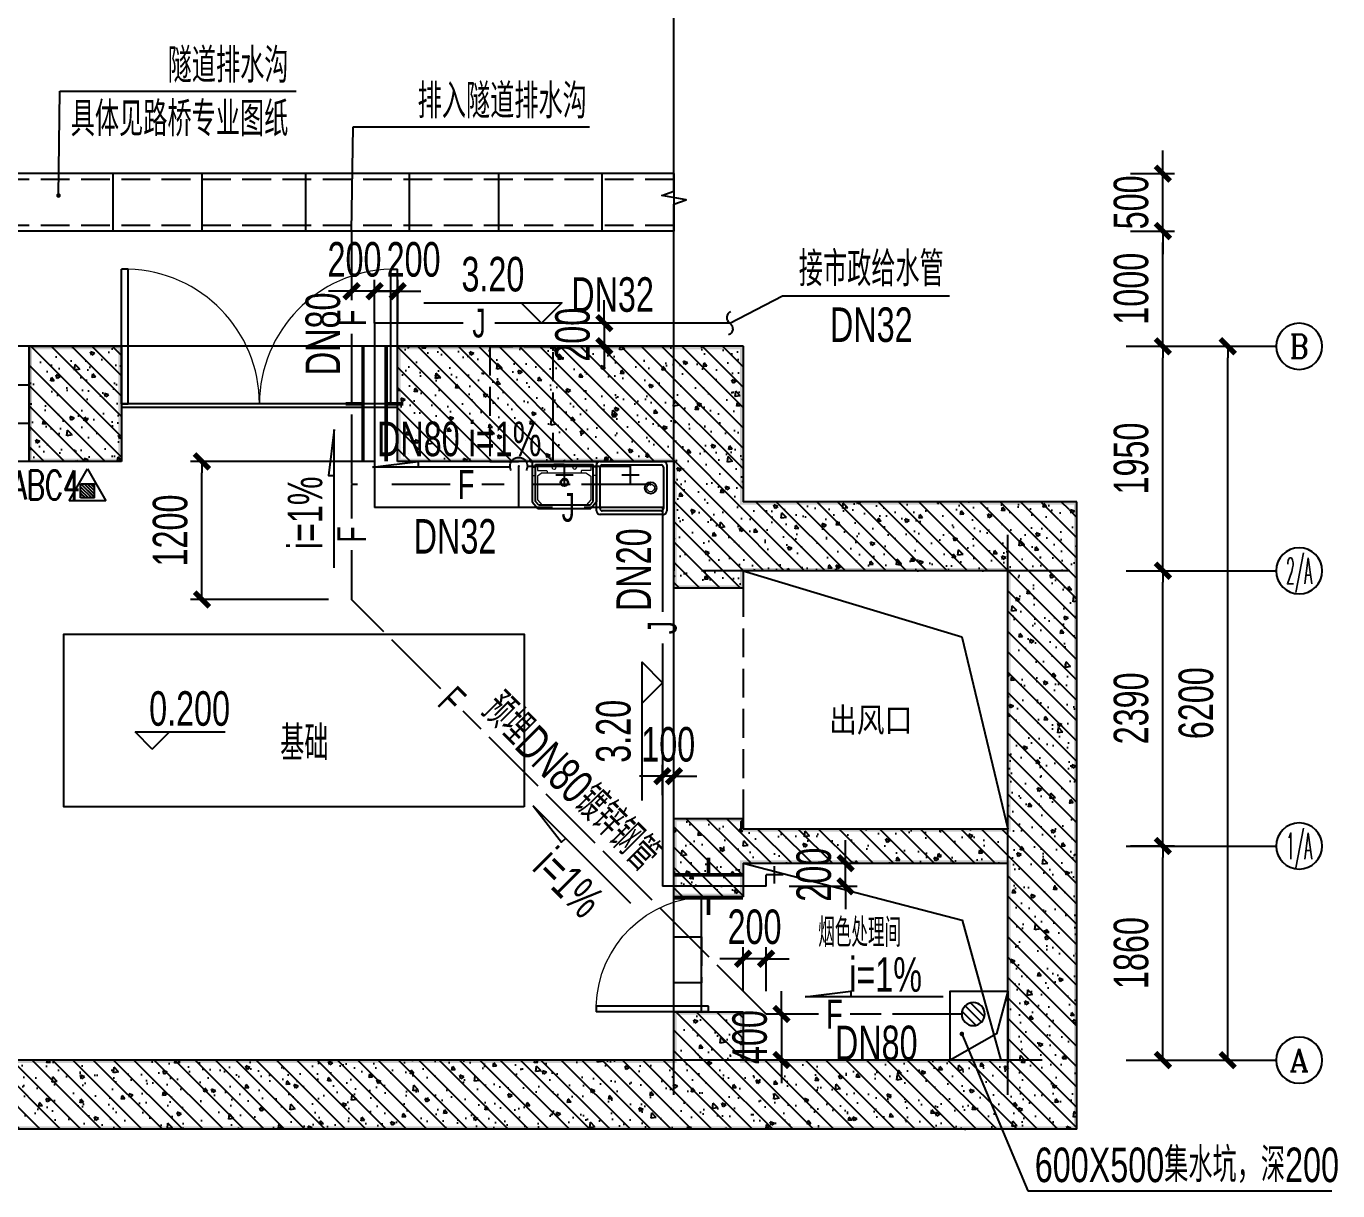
# Model space of a CAD drawing. Extents: x -316592 to 60787, y -138940 to -60306.
# Drawn here: x -6077 to 5316, y -124945 to -114830 of the extents above; entities that cross this region are included whole.
import ezdxf
from ezdxf.enums import TextEntityAlignment as Align

# ---------------------------------------------------------------- set-up
doc = ezdxf.new("R2010")
doc.units = 0
doc.header["$LTSCALE"] = 1000
doc.header["$MEASUREMENT"] = 0
for name, pattern in [('DASH', [0.35, 0.25, -0.1]), ('DASHED', [0.35, 0.25, -0.1]), ('W_P', [0.7, 0.6, -0.1])]:
    doc.linetypes.add(name, pattern=pattern)
for name, color, linetype in [('---GPS_废水管', 3, 'W_P'), ('---GPS_废水管_DN', 74, 'Continuous'), ('---GPS_废水管_PJ', 74, 'Continuous'), ('---GPS_废水管_TXT', 74, 'Continuous'), ('---GPS_消防设备及管件', 4, 'Continuous'), ('---GPS_给水管', 5, 'Continuous'), ('---GPS_给水管_DN', 142, 'Continuous'), ('---GPS_给水管_EV', 142, 'Continuous'), ('---GPS_给水管_OTH', 142, 'Continuous'), ('---GPS_给水管_PJ', 142, 'Continuous'), ('---GPS_给水管_TXT', 142, 'Continuous'), ('AXIS', 4, 'Continuous'), ('AXIS_TEXT', 7, 'Continuous'), ('DIM_ELEV', 4, 'Continuous'), ('DIM_SYMB', 4, 'Continuous'), ('DOTE', 8, 'Continuous'), ('PUB_HATCH', 246, 'Continuous'), ('PUB_TEXT', 7, 'Continuous'), ('PUB_WALL', 9, 'Continuous'), ('QQ', 8, 'Continuous'), ('WALL', 8, 'Continuous'), ('WINDOW', 8, 'Continuous')]:
    doc.layers.add(name, color=color, linetype=linetype)
doc.styles.add('_TCH_AXIS', font='COMPLEX', dxfattribs={"bigfont": 'GBCBIG'})
doc.styles.add('_TCH_DIM', font='simplex1.shx', dxfattribs={"bigfont": 'hztxt.shx'})
doc.styles.add('COMPLEX', font='COMPLEX')
doc.styles.add('HZ', font='HZTXT_E.SHX', dxfattribs={"width": 0.7, "bigfont": 'HZTXT.SHX'})
doc.styles.add('HZTXT', font='SIMPLEX.shx', dxfattribs={"width": 0.8, "bigfont": 'gbhzfs.shx'})
doc.styles.get("Standard").update_dxf_attribs({"font": 'simplex1.shx', "width": 0.7, "bigfont": 'hztxt.shx'})
doc.dimstyles.new('LZGPS', dxfattribs={"dimscale": 100, "dimtxt": 3, "dimasz": 1, "dimexe": 1, "dimexo": 2, "dimgap": 1.25, "dimtad": 1, "dimdec": 0, "dimzin": 0, "dimdsep": 46, "dimtxsty": 'HZ', "dimblk": '$dimbk', "dimcen": 2, "dimclrd": 256, "dimclre": 256, "dimazin": 0, "dimtfac": 1, "dimtdec": 0, "dimtix": 1, "dimtmove": 2, "dimatfit": 3, "dimfxl": 0, "dimtolj": 1, "dimtzin": 0, "dimarcsym": 0})
pattern_1 = [(135, (132065.31, -101034.01), (88.38835, 88.38835), []), (130, (132065.3, -101034), (-358.6301, -31.37607), [37.5, -412.5]), (185, (132065.3, -101034), (69.3757, 376.0961), [30, -330]), (79.5486, (132035.42, -101036.63), (-289.2547, 344.7198), [31.8701, -350.5711]), (133.8158, (132065.3, -100934), (-533.6205, -82.7595), [56.25, -618.75]), (83.3644, (132020.84, -100940.9), (-467.3314, 487.059), [47.8051, -525.8565]), (188.8158, (132065.3, -100934), (-467.331, 487.0593), [45, -495]), (159, (132015.3, -100959), (-298.4535, -201.30945), [37.5, -412.5]), (214, (132015.3, -100959), (-121.6577, 362.575), [30, -330]), (108.5486, (131990.44, -100975.8), (-420.1113, 161.26525), [31.8701, -350.5711]), (142.5, (132065.31, -101034.01), (-6.07993, 166.44693), [0, -326, 0, -335, 0, -331.25]), (172.5, (132065.31, -101034.01), (-131.53477, 197.20586), [0, -191, 0, -318.5, 0, -126.25]), (212.5, (132176.81, -101034.01), (-266.91122, -11.27744), [0, -125, 0, -390, 0, -517.5]), (222.5, (132226.8, -101034), (-291.5931, 50.0525), [0, -162.5, 0, -259, 0, -367.5])]

# ---------------------------------------------------------------- blocks, each defined once
blk = doc.blocks.new('$dimbk')
blk.add_line((0, 0), (-1, 0))
blk.add_lwpolyline([(-0.64, -0.64, 0.45, 0.45, 0), (0.64, 0.64, 0.45, 0.45, 0)], format="xyseb")
blk = doc.blocks.new('*D106')
at = {"layer": 'AXIS', "lineweight": -2}
for p, q in [((3516, -121950), (3897, -121950)), ((3797, -123710), (3797, -122050)), ((3516, -123810), (3897, -123810))]:
    blk.add_line(p, q, dxfattribs=at)
at = {"layer": 'Defpoints', "color": 0}
for p in [(3316, -121950), (3797, -121950), (3316, -123810)]:
    blk.add_point(p, dxfattribs=at)
at = {"layer": 'AXIS', "lineweight": -2, "xscale": 100, "yscale": 100, "zscale": 100}
for p, rotation in [((3797, -121950), 90), ((3797, -123810), 270)]:
    blk.add_blockref('$dimbk', p, dxfattribs=dict(at, rotation=rotation))
at = {"layer": 'AXIS', "color": 0, "insert": (3522, -122880), "char_height": 300, "attachment_point": 5, "rotation": 90, "style": 'HZ'}
blk.add_mtext('\\A1;1860', dxfattribs=at)
blk = doc.blocks.new('*D107')
at = {"layer": 'AXIS', "lineweight": -2}
for p, q in [((3516, -119560), (3897, -119560)), ((3797, -121850), (3797, -119660)), ((3516, -121950), (3897, -121950))]:
    blk.add_line(p, q, dxfattribs=at)
at = {"layer": 'Defpoints', "color": 0}
for p in [(3316, -119560), (3797, -119560), (3316, -121950)]:
    blk.add_point(p, dxfattribs=at)
at = {"layer": 'AXIS', "lineweight": -2, "xscale": 100, "yscale": 100, "zscale": 100}
for p, rotation in [((3797, -119560), 90), ((3797, -121950), 270)]:
    blk.add_blockref('$dimbk', p, dxfattribs=dict(at, rotation=rotation))
at = {"layer": 'AXIS', "color": 0, "insert": (3522, -120755), "char_height": 300, "attachment_point": 5, "rotation": 90, "style": 'HZ'}
blk.add_mtext('\\A1;2390', dxfattribs=at)
blk = doc.blocks.new('*D108')
at = {"layer": 'AXIS', "lineweight": -2}
for p, q in [((3516, -117610), (3897, -117610)), ((3797, -119460), (3797, -117710)), ((3516, -119560), (3897, -119560))]:
    blk.add_line(p, q, dxfattribs=at)
at = {"layer": 'Defpoints', "color": 0}
for p in [(3316, -117610), (3797, -117610), (3316, -119560)]:
    blk.add_point(p, dxfattribs=at)
at = {"layer": 'AXIS', "lineweight": -2, "xscale": 100, "yscale": 100, "zscale": 100}
for p, rotation in [((3797, -117610), 90), ((3797, -119560), 270)]:
    blk.add_blockref('$dimbk', p, dxfattribs=dict(at, rotation=rotation))
at = {"layer": 'AXIS', "color": 0, "insert": (3522, -118585), "char_height": 300, "attachment_point": 5, "rotation": 90, "style": 'HZ'}
blk.add_mtext('\\A1;1950', dxfattribs=at)
blk = doc.blocks.new('*D109')
at = {"layer": 'AXIS', "lineweight": -2}
for p, q in [((3516, -116610), (3897, -116610)), ((3797, -117510), (3797, -116710)), ((3516, -117610), (3897, -117610))]:
    blk.add_line(p, q, dxfattribs=at)
at = {"layer": 'Defpoints', "color": 0}
for p in [(3316, -116610), (3797, -116610), (3316, -117610)]:
    blk.add_point(p, dxfattribs=at)
at = {"layer": 'AXIS', "lineweight": -2, "xscale": 100, "yscale": 100, "zscale": 100}
for p, rotation in [((3797, -116610), 90), ((3797, -117610), 270)]:
    blk.add_blockref('$dimbk', p, dxfattribs=dict(at, rotation=rotation))
at = {"layer": 'AXIS', "color": 0, "insert": (3522, -117110), "char_height": 300, "attachment_point": 5, "rotation": 90, "style": 'HZ'}
blk.add_mtext('\\A1;1000', dxfattribs=at)
blk = doc.blocks.new('*D110')
at = {"layer": 'AXIS', "lineweight": -2}
for p, q in [((3797, -116010), (3797, -115910)), ((3516, -116110), (3897, -116110)), ((3797, -116610), (3797, -116110)), ((3516, -116610), (3897, -116610)), ((3797, -116710), (3797, -116810))]:
    blk.add_line(p, q, dxfattribs=at)
at = {"layer": 'Defpoints', "color": 0}
for p in [(3316, -116110), (3797, -116110), (3316, -116610)]:
    blk.add_point(p, dxfattribs=at)
at = {"layer": 'AXIS', "lineweight": -2, "xscale": 100, "yscale": 100, "zscale": 100}
for p, rotation in [((3797, -116110), 270), ((3797, -116610), 90)]:
    blk.add_blockref('$dimbk', p, dxfattribs=dict(at, rotation=rotation))
at = {"layer": 'AXIS', "color": 0, "insert": (3522, -116360), "char_height": 300, "attachment_point": 5, "rotation": 90, "style": 'HZ'}
blk.add_mtext('\\A1;500', dxfattribs=at)
blk = doc.blocks.new('*D111')
at = {"layer": 'AXIS', "lineweight": -2}
for p, q in [((3679, -117610), (4461, -117610)), ((4361, -123710), (4361, -117710)), ((3679, -123810), (4461, -123810))]:
    blk.add_line(p, q, dxfattribs=at)
at = {"layer": 'Defpoints', "color": 0}
for p in [(3479, -117610), (4361, -117610), (3479, -123810)]:
    blk.add_point(p, dxfattribs=at)
at = {"layer": 'AXIS', "lineweight": -2, "xscale": 100, "yscale": 100, "zscale": 100}
for p, rotation in [((4361, -117610), 90), ((4361, -123810), 270)]:
    blk.add_blockref('$dimbk', p, dxfattribs=dict(at, rotation=rotation))
at = {"layer": 'AXIS', "color": 0, "insert": (4086, -120710), "char_height": 300, "attachment_point": 5, "rotation": 90, "style": 'HZ'}
blk.add_mtext('\\A1;6200', dxfattribs=at)
blk = doc.blocks.new('_AXISO')
blk.add_circle((0, 0), 0.5)
at = {"layer": 'AXIS_TEXT', "style": 'COMPLEX', "width": 1.041667}
blk.add_attdef('A', text='', height=0.56, dxfattribs=at).set_placement((-0.25, -0.28), (0.25, -0.28), align=Align.FIT)
blk = doc.blocks.new('$plan$00000354')
for p, q in [((-580, -410), (-580, -50)), ((-560, -30), (-50, -30)), ((-30, -50), (-30, -410)), ((-50, -430), (-560, -430))]:
    blk.add_line(p, q)
for points in [[(-580, 0, 0.414214), (-610, -30, 0.414214)], [(0, -30, 0.414214), (-30, 0, 0.414214)], [(-610, -430, 0.414214), (-580, -460, 0.414214)], [(-30, -460, 0.414214), (0, -430, 0.414214)]]:
    blk.add_lwpolyline(points, format="xyb")
for points in [[(-580, 0), (-30, 0)], [(-610, -430), (-610, -30)], [(0, -30), (0, -430)], [(-30, -460), (-580, -460)]]:
    blk.add_lwpolyline(points)
blk.add_circle((-140, -230), 50)
at = {"lineweight": 13}
blk.add_circle((-140, -230), 32.5, dxfattribs=at)
for centre, start, end in [((-560, -50), 90, 180), ((-50, -50), 0, 90), ((-560, -410), 180, 270), ((-50, -410), 270, 0)]:
    blk.add_arc(centre, 20, start, end)
at = {"width": 0.8, "flags": 9}
for tag in ['XSIZE', 'YSIZE']:
    blk.add_attdef(tag, (-305, 0), '', height=0.5, dxfattribs=at)
blk = doc.blocks.new('$plan$00000343')
at = {"lineweight": 13}
for p, q in [((-277, -51), (-251, -51)), ((-232, -26), (-232, -79)), ((-232, -79), (-154, -79)), ((-191, -100), (-232, -127)), ((-191, -100), (189, -100)), ((-149, -84), (-149, -100)), ((148, -84), (148, -100)), ((232, -79), (153, -79)), ((192, -101), (232, -127)), ((232, -26), (232, -79)), ((279, -51), (253, -51)), ((-279, -123), (-251, -123)), ((-232, -127), (-232, -335)), ((232, -127), (232, -335)), ((281, -123), (253, -123)), ((-232, -335), (-191, -381)), ((232, -335), (191, -381))]:
    blk.add_line(p, q, dxfattribs=at)
for p, q in [((-251, -26), (251, -26)), ((-251, -349), (-251, -26)), ((0, -26), (-90, -26)), ((-90, -26), (90, -26)), ((251, -349), (251, -26)), ((-221, -381), (-251, -349)), ((222, -381), (-221, -381)), ((222, -381), (251, -349))]:
    blk.add_line(p, q)
for points in [[(-280, 0), (-280, -350)], [(-280, 0), (280, 0)], [(280, 0), (280, -350)], [(-280, -350), (-230, -410)], [(-230, -410), (230, -410)], [(280, -350), (230, -410)]]:
    blk.add_lwpolyline(points)
for centre, radius in [((-89, -56), 15), ((1, -44), 8), ((91, -54), 15), ((1, -182), 24.9)]:
    blk.add_circle(centre, radius, dxfattribs=at)
blk.add_circle((1, -182), 33.1)
for centre, start, end in [((-154, -84), 0, 90), ((153, -84), 90, 180), ((189, -105), 57.2444, 90)]:
    blk.add_arc(centre, 5, start, end, dxfattribs=at)
blk = doc.blocks.new('$DorLib2D$00000002')
for p, q in [((-0.5, 0), (-0.5, 0.4875)), ((-0.475, 0.4875), (-0.5, 0.4875)), ((-0.475, 0), (-0.475, 0.4875)), ((0.475, 0), (0.475, 0.4875)), ((0.475, 0.4875), (0.5, 0.4875)), ((0.5, 0), (0.5, 0.4875)), ((-0.5, 0), (-0.475, 0)), ((0.5, 0), (0.475, 0))]:
    blk.add_line(p, q)
at = {"lineweight": 13}
for centre, start, end in [((-0.4875, 0), 0, 88.5307), ((0.4875, 0), 91.4693, 180)]:
    blk.add_arc(centre, 0.4875, start, end, dxfattribs=at)
blk = doc.blocks.new('$TCHSYS$WIN2D')
for p, q in [((-0.5, 0.5), (0.5, 0.5)), ((-0.5, 0.5), (-0.5, -0.5)), ((0.5, 0.5), (0.5, -0.5)), ((0.5, 0.1667), (-0.5, 0.1667)), ((0.5, -0.1667), (-0.5, -0.1667)), ((-0.5, -0.5), (0.5, -0.5))]:
    blk.add_line(p, q)
blk = doc.blocks.new('$DorLib2D$00000001')
for p, q in [((0.45, 0.975), (0.5, 0.975)), ((0.45, 0), (0.45, 0.975)), ((0.5, 0), (0.5, 0.975)), ((0.5, 0), (0.45, 0))]:
    blk.add_line(p, q)
at = {"lineweight": 13}
blk.add_arc((0.475, 0), 0.975, 91.4693, 180, dxfattribs=at)
blk = doc.blocks.new('$PS001_0')
for p, q in [((-0.485, -0.123), (0.123, 0.485)), ((-0.354, -0.354), (0.354, 0.354)), ((-0.118, -0.486), (0.486, 0.118))]:
    blk.add_line(p, q)
blk.add_circle((0, 0), 0.5)
at = {"style": 'HZ', "width": 0.7, "flags": 1}
for tag, p in [('UNIT', (0, 0)), ('SPEC', (0, -0.002)), ('WHAT', (0, -0.003))]:
    blk.add_attdef(tag, p, '', height=0.001, dxfattribs=at)
blk = doc.blocks.new('$PS007_0')
blk.add_point((0, 0))
blk = doc.blocks.new('_ARROW2')
blk.add_line((-600, 0), (600, 0))
blk.add_lwpolyline([(600, 0), (202, 50), (202, 0)])
blk.add_solid([(202, 50), (202, 0), (600, 0), (202, 50)])
blk = doc.blocks.new('$DGFH')
blk.add_lwpolyline([(0.07, -1.01, -0.575183), (0, 0, 0.604745), (-0.11, 1.01, 16.924828)], format="xyb")
blk = doc.blocks.new('$GS001_0')
for p, q in [((-1, 0), (0, 0)), ((-0.5, -0.5), (-0.5, 0.5))]:
    blk.add_line(p, q)
at = {"width": 0.7, "flags": 1}
for tag, p in [('UNIT', (0, 0)), ('SPEC', (0, -0.002)), ('WHAT', (0, -0.003))]:
    blk.add_attdef(tag, p, '', height=0.001, dxfattribs=at)
blk = doc.blocks.new('$BG_1')
blk.add_lwpolyline([(10.23, 1.77), (-1.77, 1.77), (0, 0), (1.77, 1.77)])
at = {"style": 'HZ', "width": 0.7}
blk.add_attdef('BG', text='', height=2.5, dxfattribs=at).set_placement((4.22, 2.77), align=Align.CENTER)
blk = doc.blocks.new('$JIEG1')
at = {"color": 0, "linetype": 'Continuous'}
blk.add_arc((0, 0), 0.5, 59.68847, 300.31153, dxfattribs=at)
at = {"color": 0}
blk.add_point((0, 0), dxfattribs=at)
blk = doc.blocks.new('$GS002_0')
for p, q in [((-1, 0), (0, 0)), ((-0.5, -0.5), (-0.5, 0.5))]:
    blk.add_line(p, q)
at = {"width": 0.7, "flags": 1}
for tag, p in [('UNIT', (0, 0)), ('SPEC', (0, -0.002)), ('WHAT', (0, -0.003))]:
    blk.add_attdef(tag, p, '', height=0.001, dxfattribs=at)
blk = doc.blocks.new('*D95')
at = {"layer": '---GPS_废水管_DN', "lineweight": -2}
for p, q in [((-1055, -117310), (-1055, -117210)), ((-962, -117410), (-1155, -117410)), ((-1055, -117410), (-1055, -117610)), ((-962, -117610), (-1155, -117610)), ((-1055, -117710), (-1055, -117810))]:
    blk.add_line(p, q, dxfattribs=at)
at = {"layer": 'Defpoints', "color": 0}
for p in [(-762, -117410, 3200), (-1055, -117610), (-762, -117610)]:
    blk.add_point(p, dxfattribs=at)
at = {"layer": '---GPS_废水管_DN', "lineweight": -2, "xscale": 100, "yscale": 100, "zscale": 100}
for p, rotation in [((-1055, -117410), 270), ((-1055, -117610), 90)]:
    blk.add_blockref('$dimbk', p, dxfattribs=dict(at, rotation=rotation))
at = {"layer": '---GPS_废水管_DN', "color": 0, "insert": (-1330, -117510), "char_height": 300, "attachment_point": 5, "rotation": 90, "style": 'HZ'}
blk.add_mtext('\\A1;200', dxfattribs=at)
blk = doc.blocks.new('*D96')
at = {"layer": '---GPS_废水管_DN', "lineweight": -2}
for p, q in [((-3050, -117410), (-3050, -117032)), ((-2850, -117410), (-2850, -117032)), ((-3150, -117132), (-3250, -117132)), ((-2850, -117132), (-3050, -117132)), ((-2750, -117132), (-2650, -117132))]:
    blk.add_line(p, q, dxfattribs=at)
at = {"layer": 'Defpoints', "color": 0}
for p in [(-3050, -117132), (-3050, -117610, 3200), (-2850, -117610)]:
    blk.add_point(p, dxfattribs=at)
at = {"layer": '---GPS_废水管_DN', "lineweight": -2, "xscale": 100, "yscale": 100, "zscale": 100}
blk.add_blockref('$dimbk', (-3050, -117132), dxfattribs=at)
at = {"layer": '---GPS_废水管_DN', "lineweight": -2, "xscale": 100, "yscale": 100, "zscale": 100, "rotation": 180}
blk.add_blockref('$dimbk', (-2850, -117132), dxfattribs=at)
at = {"layer": '---GPS_废水管_DN', "color": 0, "insert": (-2712, -116857), "char_height": 300, "attachment_point": 5, "style": 'HZ'}
blk.add_mtext('\\A1;200', dxfattribs=at)
blk = doc.blocks.new('*D97')
at = {"layer": '---GPS_废水管_DN', "lineweight": -2}
for p, q in [((-3250, -117027), (-3250, -117032)), ((-3050, -117410), (-3050, -117032)), ((-3350, -117132), (-3450, -117132)), ((-3050, -117132), (-3250, -117132)), ((-2950, -117132), (-2850, -117132))]:
    blk.add_line(p, q, dxfattribs=at)
at = {"layer": 'Defpoints', "color": 0}
for p in [(-3250, -117132), (-3250, -117227, -400), (-3050, -117610, 3200)]:
    blk.add_point(p, dxfattribs=at)
at = {"layer": '---GPS_废水管_DN', "lineweight": -2, "xscale": 100, "yscale": 100, "zscale": 100}
blk.add_blockref('$dimbk', (-3250, -117132), dxfattribs=at)
at = {"layer": '---GPS_废水管_DN', "lineweight": -2, "xscale": 100, "yscale": 100, "zscale": 100, "rotation": 180}
blk.add_blockref('$dimbk', (-3050, -117132), dxfattribs=at)
at = {"layer": '---GPS_废水管_DN', "color": 0, "insert": (-3225, -116857), "char_height": 300, "attachment_point": 5, "style": 'HZ'}
blk.add_mtext('\\A1;200', dxfattribs=at)
blk = doc.blocks.new('*D98')
at = {"layer": '---GPS_废水管_DN', "lineweight": -2}
for p, q in [((484, -123310), (484, -123210)), ((599, -123410), (384, -123410)), ((484, -123410), (484, -123810)), ((599, -123810), (384, -123810)), ((484, -123910), (484, -124010))]:
    blk.add_line(p, q, dxfattribs=at)
at = {"layer": 'Defpoints', "color": 0}
for p in [(799, -123410, -400), (484, -123810), (799, -123810)]:
    blk.add_point(p, dxfattribs=at)
at = {"layer": '---GPS_废水管_DN', "lineweight": -2, "xscale": 100, "yscale": 100, "zscale": 100}
for p, rotation in [((484, -123410), 270), ((484, -123810), 90)]:
    blk.add_blockref('$dimbk', p, dxfattribs=dict(at, rotation=rotation))
at = {"layer": '---GPS_废水管_DN', "color": 0, "insert": (209, -123610), "char_height": 300, "attachment_point": 5, "rotation": 90, "style": 'HZ'}
blk.add_mtext('\\A1;400', dxfattribs=at)
blk = doc.blocks.new('*D99')
at = {"layer": '---GPS_废水管_DN', "lineweight": -2}
for p, q in [((-3050, -118610), (-4650, -118610)), ((-4550, -119710), (-4550, -118710)), ((-3450, -119810), (-4650, -119810))]:
    blk.add_line(p, q, dxfattribs=at)
at = {"layer": 'Defpoints', "color": 0}
for p in [(-4550, -118610), (-2850, -118610), (-3250, -119810, -400)]:
    blk.add_point(p, dxfattribs=at)
at = {"layer": '---GPS_废水管_DN', "lineweight": -2, "xscale": 100, "yscale": 100, "zscale": 100}
for p, rotation in [((-4550, -118610), 90), ((-4550, -119810), 270)]:
    blk.add_blockref('$dimbk', p, dxfattribs=dict(at, rotation=rotation))
at = {"layer": '---GPS_废水管_DN', "color": 0, "insert": (-4825, -119210), "char_height": 300, "attachment_point": 5, "rotation": 90, "style": 'HZ'}
blk.add_mtext('\\A1;1200', dxfattribs=at)
blk = doc.blocks.new('*D100')
at = {"layer": '---GPS_废水管_DN', "lineweight": -2}
for p, q in [((50, -122929), (-50, -122929)), ((150, -123210), (150, -122829)), ((350, -122929), (150, -122929)), ((350, -123210), (350, -122829)), ((450, -122929), (550, -122929))]:
    blk.add_line(p, q, dxfattribs=at)
at = {"layer": 'Defpoints', "color": 0}
for p in [(150, -122929), (150, -123410), (350, -123410)]:
    blk.add_point(p, dxfattribs=at)
at = {"layer": '---GPS_废水管_DN', "lineweight": -2, "xscale": 100, "yscale": 100, "zscale": 100}
blk.add_blockref('$dimbk', (150, -122929), dxfattribs=at)
at = {"layer": '---GPS_废水管_DN', "lineweight": -2, "xscale": 100, "yscale": 100, "zscale": 100, "rotation": 180}
blk.add_blockref('$dimbk', (350, -122929), dxfattribs=at)
at = {"layer": '---GPS_废水管_DN', "color": 0, "insert": (250, -122654), "char_height": 300, "attachment_point": 5, "style": 'HZ'}
blk.add_mtext('\\A1;200', dxfattribs=at)
blk = doc.blocks.new('*D101')
at = {"layer": '---GPS_废水管_DN', "lineweight": -2}
for p, q in [((-550, -121510), (-550, -121244)), ((-450, -121510), (-450, -121244)), ((-650, -121344), (-750, -121344)), ((-450, -121344), (-550, -121344)), ((-350, -121344), (-250, -121344))]:
    blk.add_line(p, q, dxfattribs=at)
at = {"layer": 'Defpoints', "color": 0}
for p in [(-550, -121344), (-550, -121710, 3200), (-450, -121710)]:
    blk.add_point(p, dxfattribs=at)
at = {"layer": '---GPS_废水管_DN', "lineweight": -2, "xscale": 100, "yscale": 100, "zscale": 100}
blk.add_blockref('$dimbk', (-550, -121344), dxfattribs=at)
at = {"layer": '---GPS_废水管_DN', "lineweight": -2, "xscale": 100, "yscale": 100, "zscale": 100, "rotation": 180}
blk.add_blockref('$dimbk', (-450, -121344), dxfattribs=at)
at = {"layer": '---GPS_废水管_DN', "color": 0, "insert": (-500, -121069), "char_height": 300, "attachment_point": 5, "style": 'HZ'}
blk.add_mtext('\\A1;100', dxfattribs=at)
blk = doc.blocks.new('MF5')
at = {"layer": '---GPS_消防设备及管件'}
h = blk.add_hatch(dxfattribs=at)
h.set_pattern_fill('JIS_RC_30', color=256, style=0)
h.set_pattern_definition([(45, (-115826.89, -14784.76), (-21.2132034, 21.2132034), []), (45, (-115825.89, -14784.76), (-21.2132034, 21.2132034), []), (45, (-115824.89, -14784.76), (-21.2132034, 21.2132034), [])])
h.paths.add_polyline_path([(-90, 38), (-90, 218), (90, 218), (90, 38)])
for p, q in [((0, 416), (-240, 0)), ((240, 0), (0, 416)), ((-90, 218), (90, 218)), ((-90, 38), (-90, 218)), ((90, 38), (90, 218)), ((-240, 0), (240, 0)), ((-90, 38), (90, 38))]:
    blk.add_line(p, q, dxfattribs=at)
blk = doc.blocks.new('*D126')
at = {"layer": '---GPS_废水管_DN', "lineweight": -2}
for p, q in [((1041, -122000), (1041, -121900)), ((550, -122100), (1141, -122100)), ((1041, -122300), (1041, -122100)), ((550, -122300), (1141, -122300)), ((1041, -122400), (1041, -122500))]:
    blk.add_line(p, q, dxfattribs=at)
at = {"layer": 'Defpoints', "color": 0}
for p in [(350, -122100), (1041, -122100), (350, -122300, 3200)]:
    blk.add_point(p, dxfattribs=at)
at = {"layer": '---GPS_废水管_DN', "lineweight": -2, "xscale": 100, "yscale": 100, "zscale": 100}
for p, rotation in [((1041, -122100), 270), ((1041, -122300), 90)]:
    blk.add_blockref('$dimbk', p, dxfattribs=dict(at, rotation=rotation))
at = {"layer": '---GPS_废水管_DN', "color": 0, "insert": (766, -122200), "char_height": 300, "attachment_point": 5, "rotation": 90, "style": 'HZ'}
blk.add_mtext('\\A1;200', dxfattribs=at)

msp = doc.modelspace()

# ---------------------------------------------------------------- hatches: boundary and pattern name
at = {"layer": 'PUB_HATCH'}
h = msp.add_hatch(dxfattribs=at)
h.set_pattern_fill('钢筋混凝土', color=256, scale=50, style=0)
h.set_pattern_definition(pattern_1)
h.paths.add_polyline_path([(-5250.4, -118610.3), (-6050.4, -118610.3), (-6050.4, -117610.3), (-5250.4, -117610.3)])
h = msp.add_hatch(dxfattribs=at)
h.set_pattern_fill('钢筋混凝土', color=256, scale=50, style=0)
h.set_pattern_definition(pattern_1)
h.paths.add_polyline_path([(-425.2, -118585.3), (-450.2, -118610.3), (-2850.4, -118610.3), (-2850.4, -117610.3), (-450.2, -117610.3), (-450.2, -117635.3), (-250.2, -118277)])
h = msp.add_hatch(dxfattribs=at)
h.set_pattern_fill('钢筋混凝土', color=256, scale=50, style=0)
h.set_pattern_definition(pattern_1)
h.paths.add_polyline_path([(149.8, -117610.3), (149.8, -118610.3), (124.8, -118585.3), (-250.2, -118277), (-450.2, -117635.3), (-450.2, -117610.3)])
h = msp.add_hatch(dxfattribs=at)
h.set_pattern_fill('钢筋混凝土', color=256, scale=50, style=0)
h.set_pattern_definition(pattern_1)
h.paths.add_polyline_path([(-250.2, -118277), (124.8, -118585.3), (149.8, -118610.3), (149.8, -118960.3), (124.8, -118985.3), (-50.2, -119360.3), (-425.2, -119560.3), (-450.2, -119560.3), (-450.2, -118610.3), (-425.2, -118585.3)])
h = msp.add_hatch(dxfattribs=at)
h.set_pattern_fill('钢筋混凝土', color=256, scale=50, style=0)
h.set_pattern_definition(pattern_1)
h.paths.add_polyline_path([(3049.8, -118960.3), (2449.8, -119560.3), (149.8, -119560.3), (-50.2, -119360.3), (124.8, -118985.3), (149.8, -118960.3)])
h = msp.add_hatch(dxfattribs=at)
h.set_pattern_fill('钢筋混凝土', color=256, scale=50, style=0)
h.set_pattern_definition(pattern_1)
h.paths.add_polyline_path([(2649.8, -122000.3), (2449.8, -121800.3), (2449.8, -119560.3), (3049.8, -118960.3), (3049.8, -122100.3), (3024.8, -122100.3)])
h = msp.add_hatch(dxfattribs=at)
h.set_pattern_fill('钢筋混凝土', color=256, scale=50, style=0)
h.set_pattern_definition(pattern_1)
h.paths.add_polyline_path([(-50.2, -119360.3), (149.8, -119560.3), (149.8, -119710.3), (-450.2, -119710.3), (-450.2, -119560.3), (-425.2, -119560.3)])
h = msp.add_hatch(dxfattribs=at)
h.set_pattern_fill('钢筋混凝土', color=256, scale=50, style=0)
h.set_pattern_definition(pattern_1)
h.paths.add_polyline_path([(-425.2, -122100.3), (-450.2, -122100.3), (-450.2, -121710.3), (149.8, -121710.3), (149.8, -121800.3), (-50.2, -122000.3)])
h = msp.add_hatch(dxfattribs=at)
h.set_pattern_fill('钢筋混凝土', color=256, scale=50, style=0)
h.set_pattern_definition(pattern_1)
h.paths.add_polyline_path([(-50.2, -122000.3), (149.8, -121800.3), (2449.8, -121800.3), (2649.8, -122000.3), (2474.8, -122075.3), (2449.8, -122100.3), (149.8, -122100.3), (124.8, -122075.3)])
h = msp.add_hatch(dxfattribs=at)
h.set_pattern_fill('钢筋混凝土', color=256, scale=50, style=0)
h.set_pattern_definition(pattern_1)
h.paths.add_polyline_path([(124.8, -122075.3), (149.8, -122100.3), (149.8, -122390.7), (-450.2, -122390.7), (-450.2, -122100.3), (-425.2, -122100.3), (-50.2, -122000.3)])
h = msp.add_hatch(dxfattribs=at)
h.set_pattern_fill('钢筋混凝土', color=256, scale=50, style=0)
h.set_pattern_definition(pattern_1)
h.paths.add_polyline_path([(3049.8, -124410.4), (2449.8, -123810.4), (2449.8, -122100.3), (2474.8, -122075.3), (2649.8, -122000.3), (3024.8, -122100.3), (3049.8, -122100.3)])
h = msp.add_hatch(dxfattribs=at)
h.set_pattern_fill('钢筋混凝土', color=256, scale=50, style=0)
h.set_pattern_definition(pattern_1)
h.paths.add_polyline_path([(-250.2, -124010.4), (-450.2, -123810.4), (-450.2, -123390.7), (149.8, -123390.7), (149.8, -123810.4), (124.8, -123835.4)])
h = msp.add_hatch(dxfattribs=at)
h.set_pattern_fill('钢筋混凝土', color=256, scale=50, style=0)
h.set_pattern_definition(pattern_1)
h.paths.add_polyline_path([(-250.2, -124010.4), (-450.2, -124385.4), (-450.2, -124410.4), (-7450.2, -124410.3), (-7450.2, -123810.3), (-450.2, -123810.4)])
h = msp.add_hatch(dxfattribs=at)
h.set_pattern_fill('钢筋混凝土', color=256, scale=50, style=0)
h.set_pattern_definition(pattern_1)
h.paths.add_polyline_path([(2449.8, -123810.4), (3049.8, -124410.4), (-450.2, -124410.4), (-450.2, -124385.4), (-250.2, -124010.4), (124.8, -123835.4), (149.8, -123810.4)])
at = {"layer": 'PUB_WALL'}
for points in [[(-6050.4, -118610.3), (-6050.4, -117610.3), (-6025.4, -117635.3), (-6025.4, -118585.3)], [(-6050.4, -117610.3), (-5250.4, -117610.3), (-5275.4, -117635.3), (-6025.4, -117635.3)], [(-5250.4, -117610.3), (-5250.4, -118610.3), (-5275.4, -118585.3), (-5275.4, -117635.3)], [(-2850.4, -118610.3), (-2850.4, -117610.3), (-2825.4, -117635.3), (-2825.4, -118585.3)], [(-2850.4, -117610.3), (-450.2, -117610.3), (-450.2, -117635.3), (-2825.4, -117635.3)], [(149.8, -117610.3), (-450.2, -117610.3), (-450.2, -117635.3), (149.8, -117635.3)], [(149.8, -117610.3), (149.8, -118610.3), (124.8, -118610.3), (124.8, -117610.3)], [(-5250.4, -118610.3), (-6050.4, -118610.3), (-6025.4, -118585.3), (-5275.4, -118585.3)], [(-450.2, -118610.3), (-2850.4, -118610.3), (-2825.4, -118585.3), (-425.2, -118585.3)], [(-450.2, -118610.3), (-450.2, -119560.3), (-425.2, -119560.3), (-425.2, -118585.3)], [(149.8, -118610.3), (149.8, -118960.3), (124.8, -118985.3), (124.8, -118585.3)], [(149.8, -118610.3), (149.8, -118610.3), (124.8, -118585.3), (149.8, -118585.3)], [(3049.8, -118960.3), (149.8, -118960.3), (124.8, -118985.3), (3024.8, -118985.3)], [(3049.8, -122100.3), (3049.8, -118960.3), (3024.8, -118985.3), (3024.8, -122100.3)], [(-450.2, -119710.3), (-450.2, -119560.3), (-425.2, -119560.3), (-425.2, -119685.3)], [(2449.8, -119560.3), (149.8, -119560.3), (124.8, -119535.3), (2474.8, -119535.3)], [(149.8, -119560.3), (149.8, -119710.3), (124.8, -119685.3), (124.8, -119535.3)], [(2449.8, -121800.3), (2449.8, -119560.3), (2474.8, -119535.3), (2474.8, -121825.3)], [(149.8, -119710.3), (-450.2, -119710.3), (-425.2, -119685.3), (124.8, -119685.3)], [(-450.2, -122100.3), (-450.2, -121710.3), (-425.2, -121735.3), (-425.2, -122100.3)], [(-450.2, -121710.3), (149.8, -121710.3), (124.8, -121735.3), (-425.2, -121735.3)], [(149.8, -121710.3), (149.8, -121800.3), (124.8, -121825.3), (124.8, -121735.3)], [(149.8, -121800.3), (2449.8, -121800.3), (2474.8, -121825.3), (124.8, -121825.3)], [(-450.2, -122390.7), (-450.2, -122100.3), (-425.2, -122100.3), (-425.2, -122365.7)], [(149.8, -122100.3), (2449.8, -122100.3), (2474.8, -122075.3), (124.8, -122075.3)], [(149.8, -122100.3), (149.8, -122390.7), (124.8, -122365.7), (124.8, -122075.3)], [(2449.8, -123810.4), (2449.8, -122100.3), (2474.8, -122075.3), (2474.8, -123835.4)], [(3049.8, -124410.4), (3049.8, -122100.3), (3024.8, -122100.3), (3024.8, -124385.4)], [(149.8, -122390.7), (-450.2, -122390.7), (-425.2, -122365.7), (124.8, -122365.7)], [(-450.2, -123810.4), (-450.2, -123390.7), (-425.2, -123415.7), (-425.2, -123835.4)], [(-450.2, -123390.7), (149.8, -123390.7), (124.8, -123415.7), (-425.2, -123415.7)], [(149.8, -123390.7), (149.8, -123810.4), (124.8, -123835.4), (124.8, -123415.7)], [(-450.2, -123810.4), (-7450.2, -123810.3), (-7450.2, -123835.3), (-425.2, -123835.4)], [(2449.8, -123810.4), (149.8, -123810.4), (124.8, -123835.4), (2474.8, -123835.4)], [(-450.2, -124410.4), (-7450.2, -124410.3), (-7450.2, -124385.3), (-450.2, -124385.4)], [(3049.8, -124410.4), (-450.2, -124410.4), (-450.2, -124385.4), (3024.8, -124385.4)]]:
    msp.add_hatch(color=256, dxfattribs=at).paths.add_polyline_path(points)

# ---------------------------------------------------------------- linework, layer by layer
at = {"layer": '---GPS_废水管'}
for p, q in [((-3250.4, -116610.3, -400), (-3250.4, -117226.5, -400)), ((-3250.4, -117501.5, -400), (-3250.4, -118810.3, -400)), ((-3250.4, -118810.3, -400), (-3250.4, -119106.6, -400)), ((-3200.4, -118810.3, -400), (-3250.4, -118810.3, -400)), ((-2392.9, -118810.3, -400), (-2900.4, -118810.3, -400)), ((-1923.6, -118810.3, -400), (-2117.9, -118810.3, -400)), ((-1402.3, -118810.3, -400), (-1673.6, -118810.3, -400)), ((-652.9, -118810.3, -400), (-1402.3, -118810.3, -400)), ((-3250.4, -119381.6, -400), (-3250.4, -119810.3, -400)), ((-2475.8, -120584.8, -400), (-3250.4, -119810.3, -400)), ((349.8, -123410.4, -400), (-2281.4, -120779.3, -400)), ((806, -123410.4, -400), (349.8, -123410.4, -400)), ((2049.7, -123410.4, -400), (1081, -123410.4, -400))]:
    msp.add_line(p, q, dxfattribs=at)
at = {"layer": '---GPS_废水管_DN'}
for p, q in [((-5796.4, -116300.7), (-5783.8, -115395.6)), ((-5783.8, -115395.6), (-3730.6, -115395.6)), ((-3250.4, -116610.3, -400), (-3237.8, -115705.3, -400)), ((-3237.8, -115705.3, -400), (-1184.6, -115705.3, -400)), ((2051.1, -123582.7), (2624.7, -124944.7)), ((2624.7, -124944.7), (5265.4, -124944.7))]:
    msp.add_line(p, q, dxfattribs=at)
at = {"layer": '---GPS_废水管_DN', "const_width": 20}
for points in [[(-5796.5, -116310.7, -1), (-5796.2, -116290.7, -1)], [(2045.8, -123574.3, -1), (2056.4, -123591.2, -1)]]:
    msp.add_lwpolyline(points, format="xyb", close=True, dxfattribs=at)
at = {"layer": '---GPS_给水管'}
for p, q in [((-3050.4, -117410.3, 3200), (-3050.4, -119010.3, 3200)), ((-2280.3, -117410.3, 3200), (-3050.4, -117410.3, 3200)), ((35.2, -117410.3, 3200), (-2005.3, -117410.3, 3200)), ((-1798.6, -119010.3, 3200), (-1798.6, -118650.3, 3200)), ((-1798.6, -118650.3, 3200), (-1798.6, -118650.3, 1000)), ((-1723.6, -118650.3, 1000), (-1401.8, -118650.3, 1000)), ((-1401.8, -118650.3, 1000), (-827.6, -118650.3, 1000)), ((-1401.8, -118650.3, 1000), (-1401.8, -118650.3, 350)), ((-1798.6, -119010.3, 3200), (-3050.4, -119010.3, 3200)), ((-1504.6, -119010.3, 3200), (-1798.6, -119010.3, 3200)), ((-550.2, -119010.3, 3200), (-1231.1, -119010.3, 3200)), ((-550.2, -119010.3, 3200), (-550.2, -119915.7, 3200)), ((-550.2, -120190.7, 3200), (-550.2, -122300.3, 3200)), ((349.8, -122300.3, 3200), (349.8, -122200.3, 3200)), ((349.8, -122200.3, 3200), (349.8, -122200.3, 1000)), ((349.8, -122300.3, 3200), (-550.2, -122300.3, 3200))]:
    msp.add_line(p, q, dxfattribs=at)
at = {"layer": '---GPS_给水管_DN'}
for p, q in [((35.2, -117410.3, 3200), (493, -117172, 2800)), ((493, -117172, 2800), (1942.4, -117172, 2800))]:
    msp.add_line(p, q, dxfattribs=at)
at = {"layer": '---GPS_给水管_OTH', "const_width": 30}
for points in [[(-3150.4, -118610.3), (-3150.4, -117610.3)], [(-2950.4, -118610.3), (-2950.4, -117610.3)], [(-3150.4, -118110.3), (-3300.4, -118110.3)], [(-2950.4, -118110.3), (-2800.4, -118110.3)], [(-150.2, -122200.3), (-150.2, -122050.3)], [(149.8, -122200.3), (-450.2, -122200.3)], [(149.8, -122400.3), (-450.2, -122400.3)], [(-150.2, -122400.3), (-150.2, -122550.3)]]:
    msp.add_lwpolyline(points, dxfattribs=at)
for p, q in [((-2850.4, -118110.3), (-5250.4, -118110.3)), ((-2850.4, -118140.3), (-5250.4, -118140.3)), ((-450.2, -123373.9), (-450.2, -122373.9)), ((-210.2, -123390.7), (-210.2, -122390.7))]:
    msp.add_line(p, q)
at = {"linetype": 'DASH'}
for points in [[(-1500.2, -117613.4), (-2050.2, -117613.4), (-2050.2, -118611.8), (-1500.2, -118611.8)], [(-450.2, -122739.9), (-210.2, -122739.9), (-210.2, -123139.9), (-450.2, -123139.9)]]:
    msp.add_lwpolyline(points, close=True, dxfattribs=at)
for points in [[(149.8, -119560.3), (2050.2, -120134.5), (2449.8, -121800.3)], [(149.8, -122100.3), (2053.8, -122593.6), (2389.8, -123810.3)], [(2449.7, -123210.3), (2449.8, -123810.3), (1949.8, -123810.4), (1949.7, -123210.4), (2449.7, -123210.3)], [(2449.7, -123210.3), (2351.1, -123582.7), (1949.8, -123810.4)]]:
    msp.add_lwpolyline(points)
at = {"linetype": 'ByBlock'}
msp.add_lwpolyline([(-1750.2, -121610.3), (-5750.2, -121610.3), (-5750.2, -120110.3), (-1750.2, -120110.3)], close=True, dxfattribs=at)
at = {"layer": 'AXIS'}
for p, q in [((3479.5, -117610.3), (4781.1, -117610.3)), ((3479.5, -119560.3), (4781.1, -119560.3)), ((3479.5, -121950.3), (4781.1, -121950.3)), ((3479.5, -123810.3), (4781.1, -123810.3))]:
    msp.add_line(p, q, dxfattribs=at)
at = {"layer": 'DIM_ELEV'}
for p, q in [((-4981.3, -121108.4), (-5131.3, -120958.4)), ((-5131.3, -120958.4), (-4348.8, -120958.4)), ((-4981.3, -121108.4), (-4831.3, -120958.4))]:
    msp.add_line(p, q, dxfattribs=at)
at = {"layer": 'DIM_SYMB'}
msp.add_lwpolyline([(-450.2, -118610.3), (-450.2, -116374.8), (-345.2, -116336.6), (-555.2, -116299.5), (-450.2, -116262.3), (-450.2, -114026.8)], dxfattribs=at)
at = {"layer": 'DOTE'}
for p, q in [((-450.2, -124110.3), (-450.2, -117310.3)), ((-150.2, -117610.3), (-19750.2, -117610.3)), ((2449.8, -124110.3), (2449.8, -119247.6)), ((2989.8, -119560.3), (-210.2, -119560.3)), ((2749.8, -123810.3), (-19750.2, -123810.3))]:
    msp.add_line(p, q, dxfattribs=at)
at = {"layer": 'QQ'}
for p, q in [((-450.2, -116110.3), (-19450.2, -116110.3)), ((-5325.2, -116110.3), (-5325.2, -116610.3)), ((-5325.2, -116110.3), (-5325.2, -116610.3)), ((-4550.2, -116110.3), (-4550.2, -116610.3)), ((-3650.2, -116110.3), (-3650.2, -116610.3)), ((-2750.2, -116110.3), (-2750.2, -116610.3)), ((-2750.2, -116110.3), (-2750.2, -116610.3)), ((-1975.2, -116110.3), (-1975.2, -116610.3)), ((-1075.2, -116110.3), (-1075.2, -116610.3)), ((-450.2, -116110.3), (-450.2, -116610.3)), ((-450.2, -116610.3), (-19450.2, -116610.3))]:
    msp.add_line(p, q, dxfattribs=at)
at = {"layer": 'QQ', "linetype": 'DASH'}
for p, q in [((-450.2, -116160.3), (-19450.2, -116160.3)), ((-450.2, -116560.3), (-19450.2, -116560.3))]:
    msp.add_line(p, q, dxfattribs=at)
at = {"layer": 'WALL'}
for p, q in [((-6050.4, -118610.3), (-6050.4, -117610.3)), ((-6050.4, -117610.3), (-5250.4, -117610.3)), ((-5250.4, -117610.3), (-5250.4, -118610.3)), ((-2850.4, -118610.3), (-2850.4, -117610.3)), ((-2850.4, -117610.3), (-450.2, -117610.3)), ((149.8, -117610.3), (-450.2, -117610.3)), ((149.8, -117610.3), (149.8, -118610.3)), ((-5250.4, -118610.3), (-6050.4, -118610.3)), ((-450.2, -118610.3), (-2850.4, -118610.3)), ((-450.2, -118610.3), (-450.2, -119560.3)), ((149.8, -118610.3), (149.8, -118960.3)), ((149.8, -118610.3), (149.8, -118610.3)), ((3049.8, -118960.3), (149.8, -118960.3)), ((3049.8, -122100.3), (3049.8, -118960.3)), ((-450.2, -119710.3), (-450.2, -119560.3)), ((2449.8, -119560.3), (149.8, -119560.3)), ((149.8, -119560.3), (149.8, -119710.3)), ((2449.8, -121800.3), (2449.8, -119560.3)), ((149.8, -119710.3), (-450.2, -119710.3)), ((-450.2, -122100.3), (-450.2, -121710.3)), ((-450.2, -121710.3), (149.8, -121710.3)), ((149.8, -121710.3), (149.8, -121800.3)), ((149.8, -121800.3), (2449.8, -121800.3)), ((-450.2, -122390.7), (-450.2, -122100.3)), ((149.8, -122100.3), (2449.8, -122100.3)), ((149.8, -122100.3), (149.8, -122390.7)), ((2449.8, -123810.4), (2449.8, -122100.3)), ((3049.8, -124410.4), (3049.8, -122100.3)), ((149.8, -122390.7), (-450.2, -122390.7)), ((-450.2, -123810.4), (-450.2, -123390.7)), ((-450.2, -123390.7), (149.8, -123390.7)), ((149.8, -123390.7), (149.8, -123810.4)), ((-450.2, -123810.4), (-7450.2, -123810.3)), ((2449.8, -123810.4), (149.8, -123810.4)), ((-450.2, -124410.4), (-7450.2, -124410.3)), ((3049.8, -124410.4), (-450.2, -124410.4))]:
    msp.add_line(p, q, dxfattribs=at)
at = {"layer": 'WINDOW', "linetype": 'DASHED'}
for p, q in [((-450.2, -121710.3), (-450.2, -119710.3)), ((149.8, -119710.3), (149.8, -121710.3))]:
    msp.add_line(p, q, dxfattribs=at)

# ---------------------------------------------------------------- block references
at = {"layer": '---GPS_废水管_DN'}
for p, rotation in [((-3400.4, -118933.7), 90.00000000000001), ((-1247.4, -122025.4), 134.9999999999101)]:
    msp.add_blockref('_ARROW2', p, dxfattribs=dict(at, rotation=rotation))
at = {"layer": '---GPS_废水管_DN', "xscale": -1}
for p in [(-2469.1, -118660.3), (1289.2, -123260.4)]:
    msp.add_blockref('_ARROW2', p, dxfattribs=at)
at = {"layer": '---GPS_废水管_PJ', "xscale": -1}
msp.add_blockref('$PS007_0', (-652.9, -118810.3, -400), dxfattribs=at)
at = {"layer": '---GPS_废水管_PJ', "xscale": -200, "yscale": 200, "zscale": 200}
msp.add_blockref('$PS001_0', (2149.7, -123410.4), dxfattribs=at)
at = {"layer": '---GPS_给水管', "xscale": -150, "yscale": 150, "zscale": 150, "rotation": 90}
msp.add_blockref('$JIEG1', (-1798.6, -118650.3, 3200), dxfattribs=at)
at = {"layer": '---GPS_给水管_EV'}
ref = msp.add_blockref('$BG_1', (-1600.5, -117410.3), dxfattribs=dict(at, xscale=-100, yscale=100, zscale=100))
ref.add_attrib('BG', '3.20', dxfattribs={"layer": '0', "height": 300, "style": 'HZ', "width": 0.7}).set_placement((-2022.7, -117133.5), align=Align.CENTER)
ref = msp.add_blockref('$BG_1', (-550.2, -120532), dxfattribs=dict(at, xscale=-100, yscale=100, zscale=100, rotation=90))
ref.add_attrib('BG', '3.20', dxfattribs={"layer": '0', "height": 300, "rotation": 90, "style": 'HZ', "width": 0.7}).set_placement((-827, -120954.2), align=Align.CENTER)
at = {"layer": '---GPS_给水管_OTH', "xscale": -100, "yscale": 100, "zscale": 100, "rotation": 180}
msp.add_blockref('$DGFH', (35.2, -117410.3, 3200), dxfattribs=at)
at = {"layer": '---GPS_给水管_PJ', "xscale": -150, "yscale": 150, "zscale": 150, "rotation": 270}
for name, p in [('$GS002_0', (-1401.8, -118650.3, 350)), ('$GS001_0', (-827.6, -118650.3, 1000))]:
    msp.add_blockref(name, p, dxfattribs=at)
at = {"layer": '---GPS_给水管_PJ', "xscale": -150, "yscale": 150, "zscale": 150}
msp.add_blockref('$GS001_0', (349.8, -122200.3, 1000), dxfattribs=at)
at = {"xscale": -0.6666666666666666, "yscale": 0.6666666666666666, "zscale": 0.6666666666666666}
msp.add_blockref('MF5', (-5544.2, -118953), dxfattribs=at)
at = {"xscale": -1, "yscale": -1, "rotation": 180}
for name, p in [('$plan$00000343', (-1403, -118610)), ('$plan$00000354', (-512.2, -118610.2))]:
    msp.add_blockref(name, p, dxfattribs=at)
at = {"layer": 'AXIS'}
ref = msp.add_blockref('_AXISO', (4981.1, -117610.3), dxfattribs=dict(at, xscale=-400, yscale=400, zscale=400))
ref.add_attrib('A', 'B', dxfattribs={"layer": 'AXIS_TEXT', "height": 203.2, "style": '_TCH_AXIS'}).set_placement((4898.8, -117711.9), (5063.3, -117711.9), align=Align.FIT)
ref = msp.add_blockref('_AXISO', (4981.1, -119560.3), dxfattribs=dict(at, xscale=-400, yscale=400, zscale=400))
ref.add_attrib('A', '2/A', dxfattribs={"layer": 'AXIS_TEXT', "height": 226.27, "style": '_TCH_AXIS', "width": 0.35}).set_placement((4867.9, -119673.5), (5094.2, -119673.5), align=Align.FIT)
ref = msp.add_blockref('_AXISO', (4981.1, -121950.3), dxfattribs=dict(at, xscale=-400, yscale=400, zscale=400))
ref.add_attrib('A', '1/A', dxfattribs={"layer": 'AXIS_TEXT', "height": 226.27, "style": '_TCH_AXIS', "width": 0.381818}).set_placement((4867.9, -122063.5), (5094.2, -122063.5), align=Align.FIT)
ref = msp.add_blockref('_AXISO', (4981.1, -123810.3), dxfattribs=dict(at, xscale=-400, yscale=400, zscale=400))
ref.add_attrib('A', 'A', dxfattribs={"layer": 'AXIS_TEXT', "height": 198.2, "style": '_TCH_AXIS'}).set_placement((4896.1, -123909.4), (5066, -123909.4), align=Align.FIT)
at = {"layer": 'WINDOW'}
for name, p, xscale, yscale, zscale in [('$DorLib2D$00000002', (-4050.4, -118110.3), 2400, 2400, -2400), ('$TCHSYS$WIN2D', (-7300.4, -118110.3), -2500, 1000, 2500)]:
    msp.add_blockref(name, p, dxfattribs=dict(at, xscale=xscale, yscale=yscale, zscale=zscale))
at = {"layer": 'WINDOW', "xscale": -999.9999999999987, "yscale": 1000, "zscale": 1000, "rotation": 89.99991969297274}
msp.add_blockref('$DorLib2D$00000001', (-150.2, -122890.7), dxfattribs=at)

# ---------------------------------------------------------------- texts
at = {"layer": '---GPS_废水管_DN', "style": 'HZ', "width": 0.7}
for s, p in [('隧道排水沟', (-4848.4, -115320.6)), ('排入隧道排水沟', (-2676.9, -115630.3, -400)), ('具体见路桥专业图纸', (-5690.1, -115785.7)), ('600X500集水坑，深200', (2684.5, -124869.7))]:
    msp.add_text(s, height=300, dxfattribs=at).set_placement(p)
for s, rotation, p in [('DN80', 90, (-3500.4, -117502.1, -400)), ('i=1%%%', 90, (-3661.6, -119056.8, -400)), ('预埋DN80镀锌钢管', 315, (-1329, -121378.1, -400)), ('i=1%', 315, (-1359.7, -122262.7, -400))]:
    msp.add_text(s, height=300, rotation=rotation, dxfattribs=at).set_placement(p, align=Align.MIDDLE)
for s, p in [('DN80 i=1%%%', (-2315.2, -118408.7, -400)), ('i=1%', (1388.5, -123059.8, -400)), ('DN80', (1307.1, -123660.4, -400))]:
    msp.add_text(s, height=300, dxfattribs=at).set_placement(p, align=Align.MIDDLE)
at = {"layer": '---GPS_废水管_TXT', "style": 'HZ', "width": 0.7}
for rotation, p in [(90, (-3250.4, -117364, -400)), (90, (-3250.4, -119244.1, -400)), (315, (-2378.6, -120682, -400))]:
    msp.add_text('F', height=250, rotation=rotation, dxfattribs=at).set_placement(p, align=Align.MIDDLE)
for p in [(-2255.4, -118810.3, -400), (943.5, -123410.4, -400)]:
    msp.add_text('F', height=250, dxfattribs=at).set_placement(p, align=Align.MIDDLE)
at = {"layer": '---GPS_给水管_DN', "style": 'HZ', "width": 0.7}
for s, p in [('接市政给水管', (1264.4, -116922, 2800)), ('DN32', (-983.3, -117160.3, 3200)), ('DN32', (1264.4, -117422, 2800)), ('DN32', (-2351.7, -119260.3, 3200))]:
    msp.add_text(s, height=300, dxfattribs=at).set_placement(p, align=Align.MIDDLE)
msp.add_text('DN20', height=300, rotation=90, dxfattribs=at).set_placement((-800.2, -119550.7, 3200), align=Align.MIDDLE)
at = {"layer": '---GPS_给水管_TXT', "style": 'HZ', "width": 0.7}
for p in [(-2142.8, -117410.3, 3200), (-1367.8, -119010.3, 3200)]:
    msp.add_text('J', height=250, dxfattribs=at).set_placement(p, align=Align.MIDDLE)
msp.add_text('J', height=250, rotation=90, dxfattribs=at).set_placement((-550.2, -120053.2, 3200), align=Align.MIDDLE)
at = {"color": 7, "width": 0.7}
msp.add_text('MF/ABC4', height=250, dxfattribs=at).set_placement((-6146.7, -118940.2), align=Align.CENTER)
at = {"layer": 'PUB_TEXT', "style": 'HZ', "width": 0.7}
for s, p in [('0.200', (-5008.8, -120905.9)), ('基础', (-3870.9, -121206))]:
    msp.add_text(s, height=300, dxfattribs=at).set_placement(p)
at = {"layer": 'PUB_TEXT', "style": '_TCH_DIM'}
msp.add_text('出风口', height=241.13, dxfattribs=at).set_placement((897.5, -120984.4))
at = {"layer": 'PUB_TEXT', "ltscale": 250, "style": 'HZTXT', "width": 0.8}
msp.add_text('烟色处理间', height=250, rotation=359.99967, dxfattribs=at).set_placement((803.4, -122827.7))

# ---------------------------------------------------------------- dimensions: what is measured, and where the dimension line sits
at = {"layer": '---GPS_废水管_DN'}
for base, p1, p2, picture, middle in [((-3250.4, -117132.5), (-3050.4, -117610.3, 3200), (-3250.4, -117226.5, -400), '*D97', (-3225.4, -116857.5)), ((-3050.4, -117132.5), (-2850.4, -117610.3), (-3050.4, -117610.3, 3200), '*D96', (-2712.2, -116857.5))]:
    dim = msp.add_linear_dim(base=base, p1=p1, p2=p2, angle=180, dimstyle='LZGPS', dxfattribs=at)
    dim.commit()
    dim.dimension.update_dxf_attribs({"geometry": picture, "text_midpoint": middle, "dimtype": 160})
for base, p1, p2, angle, picture, middle in [((-1055.4, -117610.3), (-761.9, -117410.3, 3200), (-761.9, -117610.3), 90, '*D95', (-1330.4, -117510.3)), ((-4549.9, -118610.3), (-3250.4, -119810.3, -400), (-2850.4, -118610.3), 90, '*D99', (-4824.9, -119210.3)), ((-550.2, -121344), (-450.2, -121710.3), (-550.2, -121710.3, 3200), 180, '*D101', (-500.2, -121069)), ((1041.5, -122100.3), (349.8, -122300.3, 3200), (349.8, -122100.3), 90, '*D126', (766.5, -122200.3)), ((149.8, -122928.9), (350, -123410.4), (149.8, -123410.4), 180, '*D100', (249.9, -122653.9)), ((484.2, -123810.4), (799.4, -123410.4, -400), (799.4, -123810.4), 90, '*D98', (209.2, -123610.4))]:
    dim = msp.add_linear_dim(base=base, p1=p1, p2=p2, angle=angle, dimstyle='LZGPS', dxfattribs=at)
    dim.commit()
    dim.dimension.update_dxf_attribs({"geometry": picture, "text_midpoint": middle})
at = {"layer": 'AXIS'}
for p1, p2, distance, picture, middle in [((3316.1, -116610.3), (3316.1, -116110.3), -481.2, '*D110', (3522.4, -116360.3)), ((3316.1, -117610.3), (3316.1, -116610.3), -481.2, '*D109', (3522.4, -117110.3)), ((3316.1, -119560.3), (3316.1, -117610.3), -481.2, '*D108', (3522.4, -118585.3)), ((3479.5, -123810.3), (3479.5, -117610.3), -881.2, '*D111', (4085.7, -120710.3)), ((3316.1, -121950.3), (3316.1, -119560.3), -481.2, '*D107', (3522.4, -120755.3)), ((3316.1, -123810.3), (3316.1, -121950.3), -481.2, '*D106', (3522.4, -122880.3))]:
    dim = msp.add_aligned_dim(p1=p1, p2=p2, distance=distance, dimstyle='LZGPS', dxfattribs=at)
    dim.commit()
    dim.dimension.update_dxf_attribs({"geometry": picture, "text_midpoint": middle})

doc.saveas('drawing.dxf')
